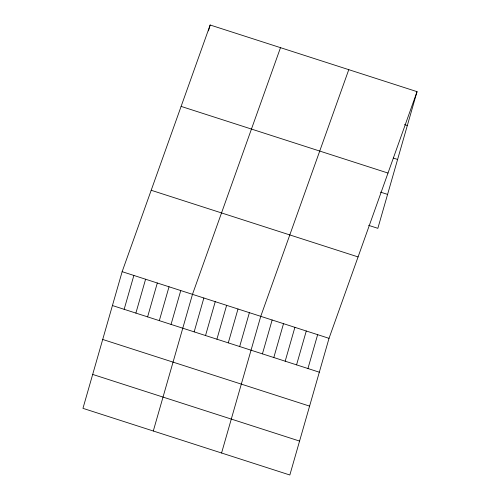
<?xml version="1.0" encoding="UTF-8"?>
<svg xmlns="http://www.w3.org/2000/svg" width="500" height="500" viewBox="0 0 500 500"><rect width="100%" height="100%" fill="white"/><g stroke="black" fill="none" stroke-linecap="round" stroke-linejoin="round"><path stroke-width="0.75" d="M122.144 271.675L82.956 408.344L289.844 475L329.031 338.331L417.044 91.656L210.156 25L122.144 271.675L329.031 338.331M124.156 309.312L133.869 275.45M208.469 30.888L210.156 25M135.881 313.094L145.594 279.225M147.606 316.869L157.312 283.006M159.325 320.644L169.037 286.781M171.05 324.425L180.763 290.556M153.294 431.006L192.488 294.337L280.5 47.663M194.156 331.869L203.863 298M205.531 335.531L215.244 301.669M216.912 339.2L226.625 305.331M228.287 342.863L238 309M239.669 346.531L249.381 312.669M221.569 453.006L260.756 316.331L348.775 69.662M262.425 353.862L272.137 320M273.806 357.531L283.519 323.663M285.188 361.194L294.894 327.331M296.562 364.862L306.275 331M307.944 368.531L317.65 334.663M417.044 91.656L377.856 228.325L368.612 225.35M404.487 124.606L407.337 125.525M393.338 158.075L397.606 159.45M181.112 106.4L388 173.056M380.475 192.113L387.581 194.4M151.188 190.269L358.075 256.925M112.431 305.538L319.319 372.194M102.706 339.462L309.594 406.119M92.681 374.419L299.569 441.075"/></g></svg>
